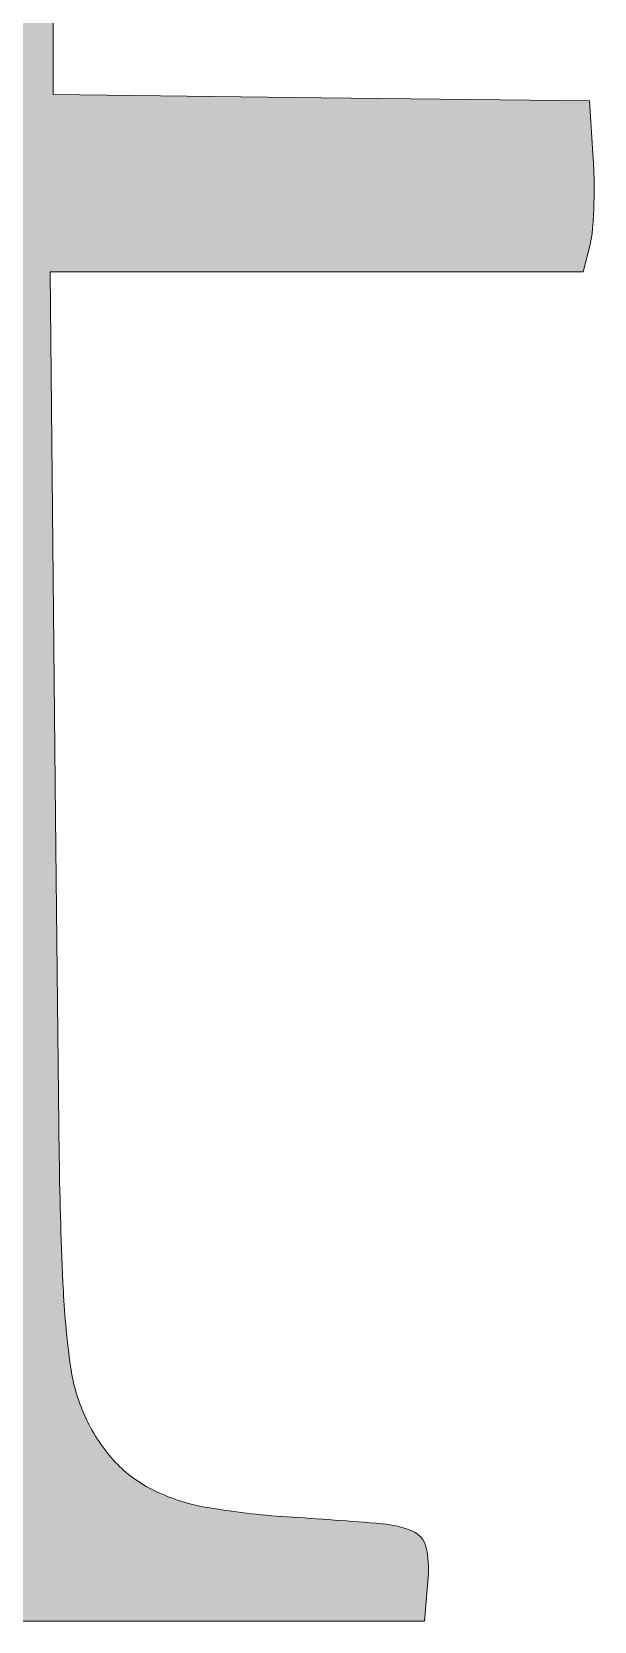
# Model space of a CAD drawing. Extents: x -1132 to 613, y -179 to 712.
# Drawn here: x 429.298 to 430.446, y 94.081 to 97.327 of the extents above; entities that cross this region are included whole.
import ezdxf

# ---------------------------------------------------------------- set-up
doc = ezdxf.new("R2010")
doc.units = 0
doc.layers.get('0').update_dxf_attribs({"lineweight": 13})
doc.layers.add('G-XREF-____-OTLN', color=7, linetype='Continuous', lineweight=13)

# ---------------------------------------------------------------- blocks, each defined once
blk = doc.blocks.new('Blockreferenz-A0UJ2V74XE')
at = {"layer": 'G-XREF-____-OTLN', "color": 0, "linetype": 'ByBlock', "lineweight": -2, "ltscale": 0.13}
for p, q in [((429.3414, 97.199), (429.3414, 97.4573)), ((429.889, 97.1925), (429.3414, 97.199)), ((430.4366, 97.186), (429.889, 97.1925)), ((430.4441, 97.0673), (430.4366, 97.186)), ((430.4236, 96.837), (430.4376, 96.8928)), ((429.3461, 95.7239), (429.3353, 96.837)), ((429.3353, 96.837), (430.4236, 96.837)), ((429.3539, 95.0295), (429.3461, 95.7239)), ((430.0996, 94.0812), (430.107, 94.1707)), ((428.2463, 94.0812), (430.0996, 94.0812))]:
    blk.add_line(p, q, dxfattribs=at)
for centre, major_axis, end_param in [((429.4889, 97.0068), (0.9571, 0.0109), 0.051813), ((429.4005, 97.0058), (1.0447, -0.0388), 0.048494), ((429.5226, 97.0013), (0.9199, -0.0792), 0.048774), ((430.2573, 96.938), (0.1803, -0.0453), 0.160039), ((436.943, 95.127), (-7.5891, -0.0975), 0.036155), ((431.0419, 94.8376), (-1.6795, -0.0824), 0.091952), ((429.7491, 94.6541), (-0.372, -0.0528), 0.279671), ((429.727, 94.6443), (-0.321, -0.1436), 0.305043), ((429.6593, 94.5841), (-0.1952, -0.1732), 0.381384), ((429.7247, 94.715), (-0.1822, -0.3644), 0.290815), ((429.9116, 95.785), (-0.257, -1.4712), 0.11062), ((429.2034, 84.4344), (0.8097, 9.8459), 0.019736), ((429.9965, 94.0789), (0.0797, 0.1857), 0.323107), ((430.0583, 94.2229), (0.0442, 0.0102), 0.938968), ((429.9046, 94.1875), (0.2024, -0.0168), 0.309457)]:
    blk.add_ellipse(centre, major_axis=major_axis, ratio=1, start_param=0, end_param=end_param, dxfattribs=at)
for points in [[(429.3323, 94.0812), (429.2979, 98.778), (429.3323, 98.8102)], [(429.3353, 94.0812), (429.3323, 98.8102), (429.3353, 98.8129)], [(429.3323, 94.0812), (429.3323, 98.8102), (429.3353, 94.0812)], [(429.3414, 96.837), (429.3353, 98.8129), (429.3414, 98.8184)], [(429.3353, 96.837), (429.3353, 98.8129), (429.3414, 96.837)], [(429.3414, 97.199), (429.3414, 98.8184), (429.3415, 97.4573)], [(429.2979, 94.0812), (429.2534, 98.7343), (429.2979, 98.778)], [(429.2979, 94.0812), (429.2979, 98.778), (429.3323, 94.0812)], [(429.2534, 94.0812), (429.2534, 98.7343), (429.2979, 94.0812)], [(429.3414, 96.837), (429.3414, 97.199), (430.4236, 96.837)], [(430.4236, 96.837), (429.3414, 97.199), (430.4236, 97.1862)], [(430.4236, 96.837), (430.4236, 97.1862), (430.4366, 96.8886)], [(430.4366, 96.8886), (430.4236, 97.1862), (430.4366, 97.186)], [(430.4366, 96.8886), (430.4366, 97.186), (430.4376, 96.8928)], [(430.4376, 96.8928), (430.4366, 97.186), (430.4376, 97.1696)], [(430.4376, 96.8928), (430.4376, 97.1696), (430.4387, 96.8976)], [(430.4387, 96.8976), (430.4376, 97.1696), (430.4387, 97.1515)], [(430.4387, 96.8976), (430.4387, 97.1515), (430.4398, 96.9025)], [(430.4398, 96.9025), (430.4387, 97.1515), (430.4398, 97.1355)], [(430.4398, 96.9025), (430.4398, 97.1355), (430.4406, 96.9073)], [(430.4406, 96.9073), (430.4398, 97.1355), (430.4406, 97.1216)], [(430.4406, 96.9073), (430.4406, 97.1216), (430.4414, 96.9122)], [(430.4414, 96.9122), (430.4406, 97.1216), (430.4414, 97.1097)], [(430.4414, 96.9122), (430.4414, 97.1097), (430.442, 96.9172)], [(430.442, 96.9172), (430.4414, 97.1097), (430.442, 97.0998)], [(430.442, 96.9172), (430.442, 97.0998), (430.4425, 96.9221)], [(430.4425, 96.9221), (430.442, 97.0998), (430.4425, 97.0921)], [(430.4425, 96.9221), (430.4425, 97.0921), (430.4437, 96.9371)], [(430.4437, 96.9371), (430.4425, 97.0921), (430.4437, 97.0736)], [(430.4437, 96.9371), (430.4437, 97.0736), (430.4441, 96.9436)], [(430.4441, 96.9436), (430.4437, 97.0736), (430.4441, 97.0673)], [(430.4441, 96.9436), (430.4441, 97.0673), (430.4446, 96.952)], [(430.4446, 96.952), (430.4441, 97.0673), (430.4446, 97.0578)], [(430.4446, 96.952), (430.4446, 97.0578), (430.445, 96.9605)], [(430.445, 96.9605), (430.4446, 97.0578), (430.445, 97.0508)], [(430.445, 96.9605), (430.445, 97.0508), (430.4453, 96.967)], [(430.4453, 96.967), (430.445, 97.0508), (430.4453, 97.0428)], [(430.4453, 96.967), (430.4453, 97.0428), (430.4456, 96.9781)], [(430.4456, 96.9781), (430.4453, 97.0428), (430.4456, 97.0343)], [(430.4456, 96.9781), (430.4456, 97.0343), (430.4458, 96.9839)], [(430.4458, 96.9839), (430.4456, 97.0343), (430.4458, 97.0258)], [(430.4458, 96.9839), (430.4458, 97.0258), (430.4459, 96.9965)], [(430.4459, 96.9965), (430.4458, 97.0258), (430.4459, 97.0177)], [(430.4459, 96.9965), (430.4459, 97.0177), (430.446, 97.0008)], [(429.3353, 94.0812), (429.3353, 96.837), (429.3497, 94.0812)], [(429.3497, 94.0812), (429.3353, 96.837), (429.3497, 95.3767)], [(429.3497, 94.0812), (429.3497, 95.3767), (429.3539, 94.0812)], [(429.3539, 94.0812), (429.3497, 95.3767), (429.3539, 95.0295)], [(429.3539, 94.0812), (429.3539, 95.0295), (429.3569, 94.0812)], [(429.3569, 94.0812), (429.3539, 95.0295), (429.3569, 94.8923)], [(429.3569, 94.0812), (429.3569, 94.8923), (429.3624, 94.0812)], [(429.3624, 94.0812), (429.3569, 94.8923), (429.3624, 94.7552)], [(429.3624, 94.0812), (429.3624, 94.7552), (429.3642, 94.0812)], [(429.3642, 94.0812), (429.3624, 94.7552), (429.3642, 94.7243)], [(429.3642, 94.0812), (429.3642, 94.7243), (429.3666, 94.0812)], [(429.3666, 94.0812), (429.3642, 94.7243), (429.3666, 94.6935)], [(429.3666, 94.0812), (429.3666, 94.6935), (429.3695, 94.0812)], [(429.3695, 94.0812), (429.3666, 94.6935), (429.3695, 94.6627)], [(429.3695, 94.0812), (429.3695, 94.6627), (429.373, 94.0812)], [(429.373, 94.0812), (429.3695, 94.6627), (429.373, 94.632)], [(429.373, 94.0812), (429.373, 94.632), (429.377, 94.0812)], [(429.377, 94.0812), (429.373, 94.632), (429.377, 94.6013)], [(429.377, 94.0812), (429.377, 94.6013), (429.3799, 94.0812)], [(429.3799, 94.0812), (429.377, 94.6013), (429.3799, 94.5841)], [(429.3799, 94.0812), (429.3799, 94.5841), (429.3836, 94.0812)], [(429.3836, 94.0812), (429.3799, 94.5841), (429.3836, 94.5669)], [(429.3836, 94.0812), (429.3836, 94.5669), (429.388, 94.0812)], [(429.388, 94.0812), (429.3836, 94.5669), (429.388, 94.55)], [(429.388, 94.0812), (429.388, 94.55), (429.3933, 94.0812)], [(429.3933, 94.0812), (429.388, 94.55), (429.3933, 94.5333)], [(429.3933, 94.0812), (429.3933, 94.5333), (429.3993, 94.0812)], [(429.3993, 94.0812), (429.3933, 94.5333), (429.3993, 94.5168)], [(429.3993, 94.0812), (429.3993, 94.5168), (429.4061, 94.0812)], [(429.4061, 94.0812), (429.3993, 94.5168), (429.4061, 94.5007)], [(429.4061, 94.0812), (429.4061, 94.5007), (429.4138, 94.0812)], [(429.4138, 94.0812), (429.4061, 94.5007), (429.4138, 94.4846)], [(429.4138, 94.0812), (429.4138, 94.4846), (429.4223, 94.0812)], [(429.4223, 94.0812), (429.4138, 94.4846), (429.4223, 94.4689)], [(429.4223, 94.0812), (429.4223, 94.4689), (429.4316, 94.0812)], [(429.4316, 94.0812), (429.4223, 94.4689), (429.4316, 94.4536)], [(429.4316, 94.0812), (429.4316, 94.4536), (429.4417, 94.0812)], [(429.4417, 94.0812), (429.4316, 94.4536), (429.4417, 94.4388)], [(429.4417, 94.0812), (429.4417, 94.4388), (429.4525, 94.0812)], [(429.4525, 94.0812), (429.4417, 94.4388), (429.4525, 94.4246)], [(429.4525, 94.0812), (429.4525, 94.4246), (429.464, 94.0812)], [(429.464, 94.0812), (429.4525, 94.4246), (429.464, 94.4109)], [(429.464, 94.0812), (429.464, 94.4109), (429.4754, 94.0812)], [(429.4754, 94.0812), (429.464, 94.4109), (429.4754, 94.3989)], [(429.4754, 94.0812), (429.4754, 94.3989), (429.4875, 94.0812)], [(429.4875, 94.0812), (429.4754, 94.3989), (429.4875, 94.3876)], [(429.4875, 94.0812), (429.4875, 94.3876), (429.5004, 94.0812)], [(429.5004, 94.0812), (429.4875, 94.3876), (429.5004, 94.3771)], [(429.5004, 94.0812), (429.5004, 94.3771), (429.5139, 94.0812)], [(429.5139, 94.0812), (429.5004, 94.3771), (429.5139, 94.3674)], [(429.5139, 94.0812), (429.5139, 94.3674), (429.5279, 94.0812)], [(429.5279, 94.0812), (429.5139, 94.3674), (429.5279, 94.3586)], [(429.5279, 94.0812), (429.5279, 94.3586), (429.5425, 94.0812)], [(429.5425, 94.0812), (429.5279, 94.3586), (429.5425, 94.3507)], [(429.5425, 94.0812), (429.5425, 94.3507), (429.5604, 94.0812)], [(429.5604, 94.0812), (429.5425, 94.3507), (429.5604, 94.3423)], [(429.5604, 94.0812), (429.5604, 94.3423), (429.5786, 94.0812)], [(429.5786, 94.0812), (429.5604, 94.3423), (429.5786, 94.3348)], [(429.5786, 94.0812), (429.5786, 94.3348), (429.5972, 94.0812)], [(429.5972, 94.0812), (429.5786, 94.3348), (429.5972, 94.3281)], [(429.5972, 94.0812), (429.5972, 94.3281), (429.6161, 94.0812)], [(429.6161, 94.0812), (429.5972, 94.3281), (429.6161, 94.3224)], [(429.6161, 94.0812), (429.6161, 94.3224), (429.6353, 94.0812)], [(429.6353, 94.0812), (429.6161, 94.3224), (429.6353, 94.3176)], [(429.6353, 94.0812), (429.6353, 94.3176), (429.6546, 94.0812)], [(429.6546, 94.0812), (429.6353, 94.3176), (429.6546, 94.3137)], [(429.6546, 94.0812), (429.6546, 94.3137), (429.6818, 94.0812)], [(429.6818, 94.0812), (429.6546, 94.3137), (429.6818, 94.3093)], [(429.6818, 94.0812), (429.6818, 94.3093), (429.709, 94.0812)], [(429.709, 94.0812), (429.6818, 94.3093), (429.709, 94.3053)], [(429.709, 94.0812), (429.709, 94.3053), (429.7364, 94.0812)], [(429.7364, 94.0812), (429.709, 94.3053), (429.7364, 94.3018)], [(429.7364, 94.0812), (429.7364, 94.3018), (429.7637, 94.0812)], [(429.7637, 94.0812), (429.7364, 94.3018), (429.7637, 94.2988)], [(429.7637, 94.0812), (429.7637, 94.2988), (429.7912, 94.0812)], [(429.7912, 94.0812), (429.7637, 94.2988), (429.7912, 94.2963)], [(429.7912, 94.0812), (429.7912, 94.2963), (429.8186, 94.0812)], [(429.8186, 94.0812), (429.7912, 94.2963), (429.8186, 94.2944)], [(429.8186, 94.0812), (429.8186, 94.2944), (429.9159, 94.0812)], [(429.9159, 94.0812), (429.8186, 94.2944), (429.9159, 94.2878)], [(429.9159, 94.0812), (429.9159, 94.2878), (430.0131, 94.0812)], [(430.0131, 94.0812), (429.9159, 94.2878), (430.0131, 94.2803)], [(430.0131, 94.0812), (430.0131, 94.2803), (430.0239, 94.0812)], [(430.0239, 94.0812), (430.0131, 94.2803), (430.0239, 94.2791)], [(430.0239, 94.0812), (430.0239, 94.2791), (430.0346, 94.0812)], [(430.0346, 94.0812), (430.0239, 94.2791), (430.0346, 94.2774)], [(430.0346, 94.0812), (430.0346, 94.2774), (430.0453, 94.0812)], [(430.0453, 94.0812), (430.0346, 94.2774), (430.0453, 94.275)], [(430.0453, 94.0812), (430.0453, 94.275), (430.0558, 94.0812)], [(430.0558, 94.0812), (430.0453, 94.275), (430.0558, 94.2721)], [(430.0558, 94.0812), (430.0558, 94.2721), (430.0661, 94.0812)], [(430.0661, 94.0812), (430.0558, 94.2721), (430.0661, 94.2686)], [(430.0661, 94.0812), (430.0661, 94.2686), (430.0762, 94.0812)], [(430.0762, 94.0812), (430.0661, 94.2686), (430.0762, 94.2646)], [(430.0762, 94.0812), (430.0762, 94.2646), (430.0825, 94.0812)], [(430.0825, 94.0812), (430.0762, 94.2646), (430.0825, 94.2613)], [(430.0825, 94.0812), (430.0825, 94.2613), (430.0882, 94.0812)], [(430.0882, 94.0812), (430.0825, 94.2613), (430.0882, 94.2571)], [(430.0882, 94.0812), (430.0882, 94.2571), (430.0931, 94.0812)], [(430.0931, 94.0812), (430.0882, 94.2571), (430.0931, 94.252)], [(430.0931, 94.0812), (430.0931, 94.252), (430.0972, 94.0812)], [(430.0972, 94.0812), (430.0931, 94.252), (430.0972, 94.2462)], [(430.0972, 94.0812), (430.0972, 94.2462), (430.0996, 94.0812)], [(430.0996, 94.0812), (430.0972, 94.2462), (430.0996, 94.2415)], [(430.0996, 94.0812), (430.0996, 94.2415), (430.1004, 94.0908)], [(430.1004, 94.0908), (430.0996, 94.2415), (430.1004, 94.2399)], [(430.1004, 94.0908), (430.1004, 94.2399), (430.1025, 94.1164)], [(430.1025, 94.1164), (430.1004, 94.2399), (430.1025, 94.2331)], [(430.1025, 94.1164), (430.1025, 94.2331), (430.1046, 94.1416)], [(430.1046, 94.1416), (430.1025, 94.2331), (430.1046, 94.2228)], [(430.1046, 94.1416), (430.1046, 94.2228), (430.1062, 94.1604)], [(430.1062, 94.1604), (430.1046, 94.2228), (430.1062, 94.2125)], [(430.1062, 94.1604), (430.1062, 94.2125), (430.107, 94.1707)], [(430.107, 94.1707), (430.1062, 94.2125), (430.107, 94.2038)], [(430.107, 94.1707), (430.107, 94.2038), (430.1072, 94.1737)], [(430.1072, 94.1737), (430.107, 94.2038), (430.1072, 94.2021)], [(430.1072, 94.1737), (430.1072, 94.2021), (430.1076, 94.1811)], [(430.1076, 94.1811), (430.1072, 94.2021), (430.1076, 94.1928)], [(430.1076, 94.1811), (430.1076, 94.1928), (430.1077, 94.1916)]]:
    blk.add_solid(points, dxfattribs=at)

msp = doc.modelspace()

# ---------------------------------------------------------------- block references
at = {"ltscale": 0.13}
msp.add_blockref('Blockreferenz-A0UJ2V74XE', (0, 0), dxfattribs=at)

doc.saveas('drawing.dxf')
